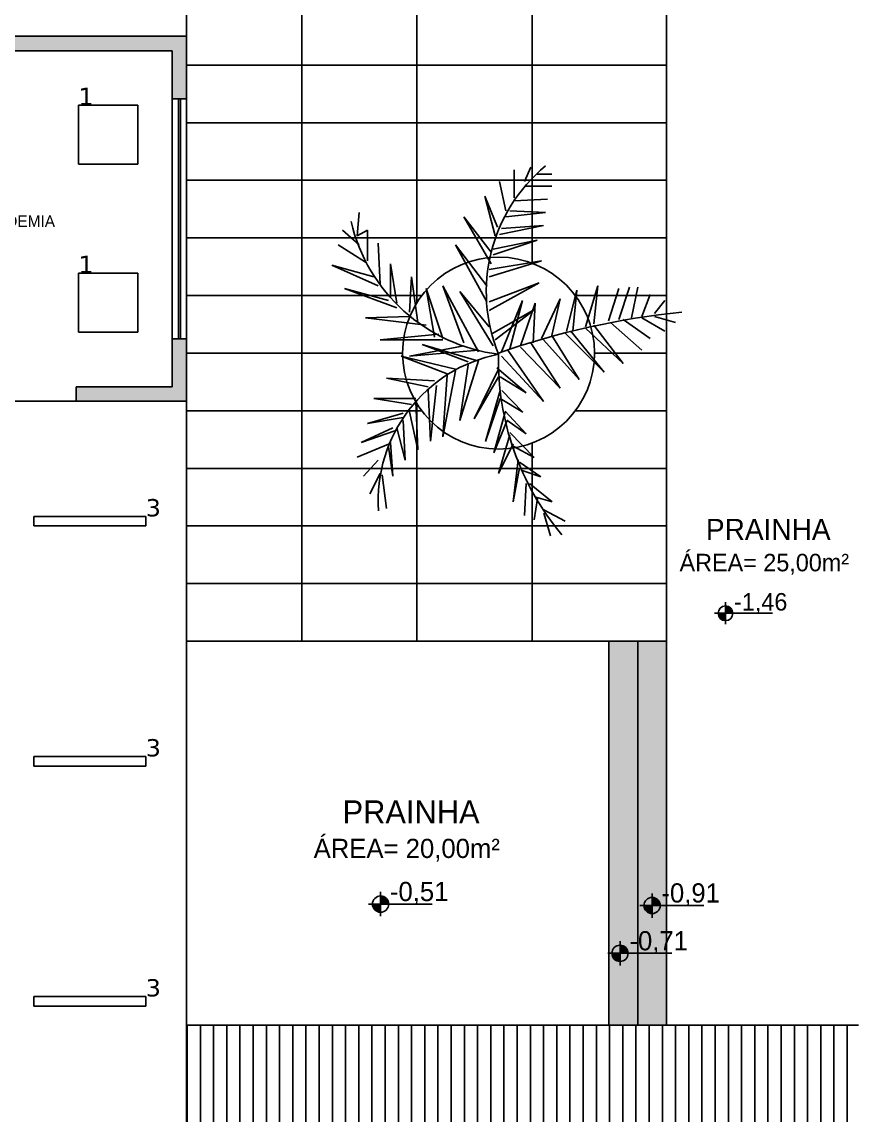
# Model space of a CAD drawing. Header units: metres. Extents: x 3021.9 to 3079.2, y 2067.5 to 2122.4.
# Drawn here: x 3032.3 to 3040.99, y 2102.7 to 2114.08 of the extents above; entities that cross this region are included whole.
import ezdxf

# ---------------------------------------------------------------- set-up
doc = ezdxf.new("R2010")
doc.units = ezdxf.units.M
for name, color, linetype in [('1', 1, 'Continuous'), ('5', 5, 'Continuous'), ('Texto', 44, 'Continuous')]:
    doc.layers.add(name, color=color, linetype=linetype)
doc.layers.add('DLX_LUM', color=7, linetype='Continuous', true_color=0x7f7f7f)
doc.layers.add('DLX_LUMKEY_IDX', color=7, linetype='Continuous', true_color=0x969696)
doc.styles.add('ROMANS', font='romans')
doc.styles.add('style1', font='GOTHIC.TTF')
doc.styles.add('TableTextStyle', font='')
doc.styles.get('TableTextStyle').set_extended_font_data('VERDANA.TTF')

# ---------------------------------------------------------------- blocks, each defined once
blk = doc.blocks.new('planta 7')
at = {"color": 0}
for p, q in [((347.66, 294.69), (353.36, 307.49)), ((353.36, 307.49), (350.1, 295.85)), ((341.55, 289.45), (346.84, 304)), ((346.84, 304), (343.59, 291.78)), ((354.17, 298.18), (359.06, 305.74)), ((359.06, 299.92), (363.13, 304.58)), ((299.21, 294.69), (294.73, 298.76)), ((303.69, 291.78), (300.03, 300.5)), ((304.1, 299.34), (307.35, 290.03)), ((308.17, 290.61), (304.1, 299.34)), ((309.39, 297.6), (311.02, 287.71)), ((312.24, 287.71), (309.39, 297.6)), ((336.67, 281.31), (338.7, 298.18)), ((338.7, 298.18), (339.11, 285.96)), ((354.58, 297.6), (363.13, 297.6)), ((361.5, 300.5), (368.01, 299.92)), ((363.13, 297.6), (361.5, 300.5)), ((295.55, 294.11), (289.85, 297.01)), ((316.31, 295.85), (314.68, 285.38)), ((316.31, 284.22), (316.31, 295.85)), ((348.06, 294.11), (359.46, 294.69)), ((295.14, 293.52), (285.78, 292.36)), ((294.73, 290.61), (302.88, 291.78)), ((322.01, 292.36), (319.57, 280.72)), ((321.2, 278.98), (322.01, 292.36)), ((332.59, 294.11), (334.22, 277.82)), ((332.59, 276.65), (332.59, 294.11)), ((304.1, 291.2), (294.73, 290.61)), ((299.21, 287.12), (308.17, 289.45)), ((342.77, 289.45), (353.76, 291.2)), ((353.76, 291.2), (344.4, 291.2)), ((310.2, 287.71), (299.21, 287.12)), ((302.06, 283.63), (312.65, 285.96)), ((328.12, 288.29), (323.23, 275.49)), ((324.45, 273.16), (328.12, 288.29)), ((328.12, 285.96), (330.97, 270.84)), ((329.74, 266.76), (328.12, 285.96)), ((350.1, 285.38), (340.33, 285.96)), ((315.5, 284.22), (302.06, 283.63)), ((331.37, 282.47), (326.49, 269.67)), ((326.89, 267.34), (331.37, 282.47)), ((337.48, 283.63), (350.1, 285.38)), ((304.5, 280.14), (318.75, 280.72)), ((319.97, 278.4), (304.5, 280.14)), ((333, 276.65), (346.84, 281.31)), ((346.84, 281.31), (333.41, 278.98)), ((305.73, 276.65), (322.82, 275.49)), ((324.04, 273.16), (305.73, 276.65)), ((347.66, 276.65), (329.34, 266.76)), ((331.78, 270.84), (347.66, 276.65)), ((310.2, 272), (325.67, 269.67)), ((326.89, 266.76), (310.2, 272)), ((330.97, 262.69), (346.03, 272)), ((346.03, 272), (336.26, 263.85)), ((343.18, 264.44), (359.06, 273.16)), ((359.06, 273.16), (347.66, 264.44)), ((353.76, 263.27), (366.79, 270.84)), ((366.79, 270.84), (357.02, 263.27)), ((310.66, 267.96), (322.32, 261.21)), ((324.52, 261.21), (310.66, 267.96)), ((304.35, 264.81), (316.33, 260.75)), ((318.54, 260.75), (304.35, 264.81)), ((361.5, 262.11), (372.49, 265.02)), ((372.49, 265.02), (363.94, 261.53)), ((295.53, 261.21), (303.72, 257.15)), ((306.24, 258.05), (295.53, 261.21)), ((301.2, 262.56), (310.03, 258.95)), ((312.55, 259.4), (301.2, 262.56)), ((324.84, 261.66), (317.91, 253.55)), ((332.59, 262.11), (341.14, 251.06)), ((341.14, 251.06), (334.22, 263.27)), ((340.74, 263.85), (348.47, 249.89)), ((348.47, 249.89), (343.18, 263.85)), ((350.1, 263.85), (354.58, 249.31)), ((354.58, 249.31), (352.14, 263.85)), ((356.21, 262.69), (360.28, 250.47)), ((360.28, 250.47), (357.83, 262.69)), ((312.86, 259.4), (306.56, 253.55)), ((306.56, 253.55), (310.34, 258.95)), ((312.55, 254.45), (316.33, 260.75)), ((318.54, 260.3), (312.55, 254.45)), ((328.12, 260.36), (315.5, 248.73)), ((315.5, 248.73), (329.74, 258.62)), ((317.91, 253.55), (322.32, 260.75)), ((329.34, 260.36), (343.59, 254.55)), ((361.91, 260.95), (364.35, 248.73)), ((364.35, 248.73), (363.53, 260.36)), ((366.79, 259.2), (368.01, 248.15)), ((368.42, 259.2), (376.56, 260.95)), ((287.65, 257.15), (297.1, 255.35)), ((299.31, 255.8), (287.65, 257.15)), ((298.68, 255.35), (294.58, 249.49)), ((306.87, 258.05), (299.94, 251.3)), ((299.94, 251.3), (303.09, 257.15)), ((330.56, 255.13), (319.16, 244.07)), ((343.59, 254.55), (330.15, 258.04)), ((330.97, 255.13), (342.77, 251.06)), ((368.01, 248.15), (368.42, 258.04)), ((371.27, 256.87), (371.68, 247.57)), ((372.08, 256.87), (379.82, 256.87)), ((292.69, 253.55), (283.87, 254)), ((292.69, 252.65), (287.65, 246.34)), ((294.58, 249.49), (296.47, 254.9)), ((319.16, 244.07), (331.78, 252.22)), ((375.34, 253.96), (375.34, 246.4)), ((376.56, 253.96), (380.63, 252.22)), ((288.59, 250.4), (282.61, 251.3)), ((287.65, 246.34), (288.91, 250.85)), ((342.77, 251.06), (331.78, 251.64)), ((333, 249.31), (343.99, 244.07)), ((378.6, 250.47), (378.6, 246.4)), ((284.5, 248.59), (278.19, 246.79)), ((285.44, 248.59), (282.29, 242.74)), ((332.59, 248.73), (321.6, 238.84)), ((321.6, 238.84), (333.82, 246.4)), ((343.99, 244.07), (333.82, 246.4)), ((334.63, 242.91), (323.64, 231.86)), ((323.64, 231.86), (335.04, 241.17)), ((335.04, 242.33), (346.44, 239.42)), ((346.44, 239.42), (335.04, 240.58)), ((335.85, 237.09), (326.08, 226.62)), ((336.26, 237.09), (347.66, 233.6)), ((326.08, 226.62), (336.67, 234.77)), ((347.66, 233.6), (337.07, 234.77)), ((337.48, 230.11), (329.74, 221.39)), ((337.89, 230.69), (346.84, 227.79)), ((338.29, 227.79), (347.25, 224.88)), ((338.29, 226.62), (333, 219.06)), ((338.7, 224.3), (347.25, 222.55)), ((338.7, 221.39), (335.04, 214.99)), ((339.11, 221.39), (345.21, 219.06)), ((339.11, 217.9), (337.48, 212.08)), ((339.92, 217.9), (343.59, 214.99))]:
    blk.add_line(p, q, dxfattribs=at)
for centre, radius, start, end in [((376.48, 255.23), 48.23, 103.1598, 172.8828), ((288.02, 253.26), 41.37, 11.0675, 94.0085), ((345.92, 219.16), 45.46, 39.604, 112.3619), ((326.94, 185.75), 75.48, 88.7203, 129.9117), ((124.92, 189.01), 216.42, 5.649, 19.4873)]:
    blk.add_arc(centre, radius, start, end, dxfattribs=at)
blk = doc.blocks.new('NIV_PL')
for p, q in [((0, 0.15), (0, -0.15)), ((-0.15, 0), (0.638, 0))]:
    blk.add_line(p, q)
at = {"const_width": 0.1}
for points in [[(-0.05, 0, 0.414214), (0, -0.05, 1)], [(0.05, 0, 0.414214), (0, 0.05, 1)]]:
    blk.add_lwpolyline(points, format="xyb", dxfattribs=at)
blk.add_circle((0, 0), 0.1)
at = {"color": 2, "style": 'ROMANS'}
blk.add_attdef('NIVEL', (0.116, 0.037), '', height=0.1, dxfattribs=at)

msp = doc.modelspace()

# ---------------------------------------------------------------- hatches: boundary and pattern name
at = {"linetype": 'Continuous'}
h = msp.add_hatch(color=251, dxfattribs=at)
h.paths.add_polyline_path([(3026.112, 2104.032), (3026.112, 2101.632), (3027.162, 2101.632), (3027.162, 2101.832), (3026.262, 2101.832), (3026.262, 2104.032)])
h.paths.add_polyline_path([(3026.112, 2108.632), (3026.112, 2106.532), (3027.012, 2106.532), (3027.012, 2106.682), (3026.262, 2106.682), (3026.262, 2107.282), (3027.012, 2107.282), (3027.012, 2107.432), (3026.262, 2107.432), (3026.262, 2108.432), (3027.162, 2108.432), (3027.162, 2108.632)])
h.paths.add_polyline_path([(3027.012, 2110.782), (3027.012, 2110.132), (3028.812, 2110.132), (3028.812, 2110.282), (3027.162, 2110.282), (3027.162, 2110.782)], flags=17)
h.paths.add_polyline_path([(3027.012, 2113.932), (3027.012, 2113.282), (3027.162, 2113.282), (3027.162, 2113.782), (3029.712, 2113.782), (3029.712, 2110.282), (3029.612, 2110.282), (3029.612, 2110.132), (3029.862, 2110.132), (3029.862, 2113.782), (3033.862, 2113.782), (3033.862, 2113.282), (3034.012, 2113.282), (3034.012, 2113.932)])
h.paths.add_polyline_path([(3033.312, 2100.132), (3033.312, 2099.982), (3033.862, 2099.982), (3033.862, 2097.482), (3032.937, 2097.482), (3032.937, 2097.332), (3034.012, 2097.332), (3034.012, 2100.132)])
h.paths.add_polyline_path([(3031.262, 2099.432), (3031.262, 2100.132), (3031.012, 2100.132), (3031.012, 2099.982), (3031.112, 2099.982), (3031.112, 2099.282), (3031.787, 2099.282), (3031.787, 2097.482), (3031.787, 2097.332), (3031.937, 2097.332), (3031.937, 2097.482), (3031.937, 2099.282), (3032.612, 2099.282), (3032.612, 2099.982), (3032.712, 2099.982), (3032.712, 2100.132), (3032.462, 2100.132), (3032.462, 2099.432)])
h.paths.add_polyline_path([(3029.612, 2100.132), (3029.612, 2099.982), (3029.712, 2099.982), (3029.712, 2097.482), (3027.162, 2097.482), (3027.162, 2097.982), (3027.012, 2097.982), (3027.012, 2097.332), (3030.787, 2097.332), (3030.787, 2097.482), (3029.862, 2097.482), (3029.862, 2099.982), (3030.412, 2099.982), (3030.412, 2100.132)])
h.paths.add_polyline_path([(3027.012, 2100.132), (3027.012, 2099.482), (3027.162, 2099.482), (3027.162, 2099.982), (3028.812, 2099.982), (3028.812, 2100.132)], flags=17)
msp.add_hatch(color=251, dxfattribs=at).paths.add_polyline_path([(3032.862, 2110.282), (3032.862, 2110.132), (3034.012, 2110.132), (3034.012, 2110.782), (3033.862, 2110.782), (3033.862, 2110.282)])
at = {"true_color": 0x009e9e}
msp.add_hatch(color=134, dxfattribs=at).paths.add_polyline_path([(3038.412, 2107.632), (3038.412, 2103.632), (3038.712, 2103.632), (3038.712, 2107.632)])
at = {"true_color": 0x006161}
msp.add_hatch(color=138, dxfattribs=at).paths.add_polyline_path([(3038.712, 2107.632), (3038.712, 2103.632), (3039.012, 2103.632), (3039.012, 2107.632)])
at = {"layer": '1', "linetype": 'Continuous'}
h = msp.add_hatch(dxfattribs=at)
h.set_pattern_fill('ANSI31', color=8, scale=1.1, angle=225)
h.set_pattern_definition([(270, (3969.56791, 548.276), (0.1375, -4e-17), [])])
h.paths.add_polyline_path([(3034.012, 2103.632), (3034.012, 2101.132), (3041.012, 2101.132), (3041.012, 2103.632)])

# ---------------------------------------------------------------- linework, layer by layer
for p, q in [((3034.012, 2113.932), (3034.012, 2116.632)), ((3039.012, 2103.632), (3039.012, 2116.132)), ((3033.862, 2110.782), (3033.862, 2113.282)), ((3033.927, 2110.782), (3033.927, 2113.282)), ((3033.947, 2110.782), (3033.947, 2113.282)), ((3034.012, 2110.782), (3034.012, 2113.282)), ((3032.862, 2110.132), (3029.862, 2110.132)), ((3034.012, 2100.132), (3034.012, 2110.132)), ((3034.012, 2107.632), (3039.012, 2107.632)), ((3038.412, 2103.632), (3038.412, 2107.632)), ((3038.712, 2103.632), (3038.712, 2107.632)), ((3034.012, 2103.632), (3041.012, 2103.632))]:
    msp.add_line(p, q, dxfattribs=at)
at = {"layer": '1', "color": 8, "linetype": 'Continuous'}
for p, q in [((3035.212, 2107.632), (3035.212, 2116.632)), ((3036.412, 2111.159), (3036.412, 2116.632)), ((3037.612, 2111.569), (3037.612, 2116.632)), ((3034.012, 2113.632), (3039.012, 2113.632)), ((3034.012, 2113.032), (3039.012, 2113.032)), ((3034.012, 2112.432), (3039.012, 2112.432)), ((3034.012, 2111.832), (3039.012, 2111.832)), ((3034.012, 2111.232), (3036.462, 2111.232)), ((3038.062, 2111.232), (3039.012, 2111.232)), ((3034.012, 2110.632), (3036.262, 2110.632)), ((3038.262, 2110.632), (3039.012, 2110.632)), ((3034.012, 2110.032), (3036.462, 2110.032)), ((3036.412, 2107.632), (3036.412, 2110.105)), ((3038.062, 2110.032), (3039.012, 2110.032)), ((3037.612, 2107.632), (3037.612, 2109.695)), ((3034.012, 2109.432), (3039.012, 2109.432)), ((3034.012, 2108.832), (3039.012, 2108.832)), ((3034.012, 2108.232), (3039.012, 2108.232))]:
    msp.add_line(p, q, dxfattribs=at)
at = {"layer": '1', "linetype": 'Continuous'}
msp.add_circle((3037.262, 2110.632), 1, dxfattribs=at)
at = {"layer": '5', "linetype": 'Continuous'}
for p, q in [((3034.012, 2113.932), (3027.012, 2113.932)), ((3034.012, 2113.282), (3034.012, 2113.932)), ((3033.862, 2113.782), (3029.862, 2113.782)), ((3033.862, 2113.282), (3033.862, 2113.782)), ((3033.862, 2113.282), (3034.012, 2113.282)), ((3033.862, 2110.282), (3033.862, 2110.782)), ((3033.862, 2110.782), (3034.012, 2110.782)), ((3034.012, 2110.132), (3034.012, 2110.782)), ((3032.862, 2110.132), (3032.862, 2110.282)), ((3033.862, 2110.282), (3032.862, 2110.282)), ((3034.012, 2110.132), (3032.862, 2110.132))]:
    msp.add_line(p, q, dxfattribs=at)
at = {"layer": 'DLX_LUM'}
for points in [[(3032.886, 2112.599, 0), (3032.886, 2113.216, 0)], [(3032.886, 2113.216, 0), (3032.886, 2113.216, 0)], [(3032.886, 2113.216, 0), (3032.886, 2112.599, 0)], [(3032.886, 2113.216, 0), (3033.503, 2113.216, 0)], [(3033.503, 2113.216, 0), (3032.886, 2113.216, 0)], [(3032.886, 2113.216, 0), (3032.886, 2113.216, 0)], [(3033.503, 2113.216, 0), (3032.886, 2113.216, 0)], [(3032.886, 2113.216, 0), (3032.886, 2112.599, 0)], [(3032.886, 2112.599, 0), (3032.886, 2113.216, 0)], [(3032.886, 2113.216, 0), (3033.503, 2113.216, 0)], [(3033.503, 2113.216, 0), (3033.503, 2113.216, 0)], [(3033.503, 2113.216, 0), (3033.503, 2112.599, 0)], [(3033.503, 2112.599, 0), (3033.503, 2113.216, 0)], [(3033.503, 2113.216, 0), (3033.503, 2113.216, 0)], [(3033.503, 2112.599, 0), (3033.503, 2113.216, 0)], [(3033.503, 2113.216, 0), (3033.503, 2112.599, 0)], [(3033.503, 2112.599, 0), (3032.886, 2112.599, 0)], [(3032.886, 2112.599, 0), (3032.886, 2112.599, 0)], [(3032.886, 2112.599, 0), (3033.503, 2112.599, 0)], [(3032.886, 2112.599, 0), (3032.886, 2112.599, 0)], [(3032.886, 2112.599, 0), (3033.503, 2112.599, 0)], [(3033.503, 2112.599, 0), (3032.886, 2112.599, 0)], [(3033.503, 2112.599, 0), (3033.503, 2112.599, 0)], [(3033.503, 2112.599, 0), (3033.503, 2112.599, 0)], [(3032.886, 2110.849, 0), (3032.886, 2111.466, 0)], [(3032.886, 2111.466, 0), (3032.886, 2111.466, 0)], [(3032.886, 2111.466, 0), (3032.886, 2110.849, 0)], [(3032.886, 2111.466, 0), (3033.503, 2111.466, 0)], [(3033.503, 2111.466, 0), (3032.886, 2111.466, 0)], [(3032.886, 2111.466, 0), (3032.886, 2111.466, 0)], [(3033.503, 2111.466, 0), (3032.886, 2111.466, 0)], [(3032.886, 2111.466, 0), (3032.886, 2110.849, 0)], [(3032.886, 2110.849, 0), (3032.886, 2111.466, 0)], [(3032.886, 2111.466, 0), (3033.503, 2111.466, 0)], [(3033.503, 2111.466, 0), (3033.503, 2111.466, 0)], [(3033.503, 2111.466, 0), (3033.503, 2110.849, 0)], [(3033.503, 2110.849, 0), (3033.503, 2111.466, 0)], [(3033.503, 2111.466, 0), (3033.503, 2111.466, 0)], [(3033.503, 2110.849, 0), (3033.503, 2111.466, 0)], [(3033.503, 2111.466, 0), (3033.503, 2110.849, 0)], [(3033.503, 2110.849, 0), (3032.886, 2110.849, 0)], [(3032.886, 2110.849, 0), (3032.886, 2110.849, 0)], [(3032.886, 2110.849, 0), (3033.503, 2110.849, 0)], [(3032.886, 2110.849, 0), (3032.886, 2110.849, 0)], [(3032.886, 2110.849, 0), (3033.503, 2110.849, 0)], [(3033.503, 2110.849, 0), (3032.886, 2110.849, 0)], [(3033.503, 2110.849, 0), (3033.503, 2110.849, 0)], [(3033.503, 2110.849, 0), (3033.503, 2110.849, 0)], [(3032.422, 2108.832, 0), (3032.422, 2108.932, 0)], [(3032.422, 2108.932, 0), (3032.422, 2108.932, 0)], [(3032.422, 2108.932, 0), (3032.422, 2108.832, 0)], [(3032.422, 2108.932, 0), (3033.587, 2108.932, 0)], [(3033.587, 2108.932, 0), (3032.422, 2108.932, 0)], [(3032.422, 2108.932, 0), (3032.422, 2108.932, 0)], [(3032.422, 2108.932, 0), (3032.422, 2108.832, 0)], [(3033.587, 2108.932, 0), (3032.422, 2108.932, 0)], [(3032.422, 2108.832, 0), (3032.422, 2108.932, 0)], [(3032.422, 2108.932, 0), (3033.587, 2108.932, 0)], [(3033.587, 2108.932, 0), (3033.587, 2108.832, 0)], [(3033.587, 2108.832, 0), (3033.587, 2108.932, 0)], [(3033.587, 2108.932, 0), (3033.587, 2108.932, 0)], [(3033.587, 2108.932, 0), (3033.587, 2108.932, 0)], [(3033.587, 2108.832, 0), (3033.587, 2108.932, 0)], [(3033.587, 2108.932, 0), (3033.587, 2108.832, 0)], [(3033.587, 2108.832, 0), (3032.422, 2108.832, 0)], [(3032.422, 2108.832, 0), (3032.422, 2108.832, 0)], [(3032.422, 2108.832, 0), (3033.587, 2108.832, 0)], [(3032.422, 2108.832, 0), (3032.422, 2108.832, 0)], [(3032.422, 2108.832, 0), (3033.587, 2108.832, 0)], [(3033.587, 2108.832, 0), (3032.422, 2108.832, 0)], [(3033.587, 2108.832, 0), (3033.587, 2108.832, 0)], [(3033.587, 2108.832, 0), (3033.587, 2108.832, 0)], [(3032.422, 2106.332, 0), (3032.422, 2106.432, 0)], [(3032.422, 2106.432, 0), (3032.422, 2106.432, 0)], [(3032.422, 2106.432, 0), (3032.422, 2106.332, 0)], [(3032.422, 2106.432, 0), (3033.587, 2106.432, 0)], [(3033.587, 2106.432, 0), (3032.422, 2106.432, 0)], [(3032.422, 2106.432, 0), (3032.422, 2106.432, 0)], [(3032.422, 2106.432, 0), (3032.422, 2106.332, 0)], [(3033.587, 2106.432, 0), (3032.422, 2106.432, 0)], [(3032.422, 2106.332, 0), (3032.422, 2106.432, 0)], [(3032.422, 2106.432, 0), (3033.587, 2106.432, 0)], [(3033.587, 2106.432, 0), (3033.587, 2106.332, 0)], [(3033.587, 2106.332, 0), (3033.587, 2106.432, 0)], [(3033.587, 2106.432, 0), (3033.587, 2106.432, 0)], [(3033.587, 2106.432, 0), (3033.587, 2106.432, 0)], [(3033.587, 2106.332, 0), (3033.587, 2106.432, 0)], [(3033.587, 2106.432, 0), (3033.587, 2106.332, 0)], [(3033.587, 2106.332, 0), (3032.422, 2106.332, 0)], [(3032.422, 2106.332, 0), (3032.422, 2106.332, 0)], [(3032.422, 2106.332, 0), (3033.587, 2106.332, 0)], [(3032.422, 2106.332, 0), (3032.422, 2106.332, 0)], [(3032.422, 2106.332, 0), (3033.587, 2106.332, 0)], [(3033.587, 2106.332, 0), (3032.422, 2106.332, 0)], [(3033.587, 2106.332, 0), (3033.587, 2106.332, 0)], [(3033.587, 2106.332, 0), (3033.587, 2106.332, 0)], [(3032.422, 2103.832, 0), (3032.422, 2103.932, 0)], [(3032.422, 2103.932, 0), (3032.422, 2103.932, 0)], [(3032.422, 2103.932, 0), (3032.422, 2103.832, 0)], [(3032.422, 2103.932, 0), (3033.587, 2103.932, 0)], [(3033.587, 2103.932, 0), (3032.422, 2103.932, 0)], [(3032.422, 2103.932, 0), (3032.422, 2103.932, 0)], [(3032.422, 2103.932, 0), (3032.422, 2103.832, 0)], [(3033.587, 2103.932, 0), (3032.422, 2103.932, 0)], [(3032.422, 2103.832, 0), (3032.422, 2103.932, 0)], [(3032.422, 2103.932, 0), (3033.587, 2103.932, 0)], [(3033.587, 2103.932, 0), (3033.587, 2103.832, 0)], [(3033.587, 2103.832, 0), (3033.587, 2103.932, 0)], [(3033.587, 2103.932, 0), (3033.587, 2103.932, 0)], [(3033.587, 2103.932, 0), (3033.587, 2103.932, 0)], [(3033.587, 2103.832, 0), (3033.587, 2103.932, 0)], [(3033.587, 2103.932, 0), (3033.587, 2103.832, 0)], [(3033.587, 2103.832, 0), (3032.422, 2103.832, 0)], [(3032.422, 2103.832, 0), (3032.422, 2103.832, 0)], [(3032.422, 2103.832, 0), (3033.587, 2103.832, 0)], [(3032.422, 2103.832, 0), (3032.422, 2103.832, 0)], [(3032.422, 2103.832, 0), (3033.587, 2103.832, 0)], [(3033.587, 2103.832, 0), (3032.422, 2103.832, 0)], [(3033.587, 2103.832, 0), (3033.587, 2103.832, 0)], [(3033.587, 2103.832, 0), (3033.587, 2103.832, 0)]]:
    msp.add_polyline3d(points, dxfattribs=at)

# ---------------------------------------------------------------- block references
at = {"xscale": 0.03750000000000001, "yscale": 0.03750000000000001, "zscale": 0.03750000000000001, "rotation": 90}
msp.add_blockref('planta 7', (3047.057, 2098.297), dxfattribs=at)
at = {"layer": 'Texto', "linetype": 'Continuous', "ltscale": 0.4}
ref = msp.add_blockref('NIV_PL', (3039.626, 2107.923), dxfattribs=dict(at, xscale=0.7688253418810491, yscale=0.7688253418810491, zscale=0.7688253418810491))
ref.add_attrib('NIVEL', '-1,46', (3039.715, 2107.951), dxfattribs={"layer": '0', "height": 0.1821, "style": 'style1'})
ref = msp.add_blockref('NIV_PL', (3036.033, 2104.894), dxfattribs=dict(at, xscale=0.8446215679939147, yscale=0.8446215679939147, zscale=0.8446215679939147))
ref.add_attrib('NIVEL', '-0,51', (3036.13, 2104.925), dxfattribs={"layer": '0', "height": 0.2, "style": 'style1'})
ref = msp.add_blockref('NIV_PL', (3038.861, 2104.879), dxfattribs=dict(at, xscale=0.8446215679939147, yscale=0.8446215679939147, zscale=0.8446215679939147))
ref.add_attrib('NIVEL', '-0,91', (3038.958, 2104.91), dxfattribs={"layer": '0', "height": 0.2, "style": 'style1'})
ref = msp.add_blockref('NIV_PL', (3038.527, 2104.381), dxfattribs=dict(at, xscale=0.8446215679939147, yscale=0.8446215679939147, zscale=0.8446215679939147))
ref.add_attrib('NIVEL', '-0,71', (3038.625, 2104.412), dxfattribs={"layer": '0', "height": 0.2, "style": 'style1'})

# ---------------------------------------------------------------- texts
at = {"layer": 'DLX_LUMKEY_IDX', "style": 'TableTextStyle'}
for s, p in [('1', (3032.886, 2113.216)), ('1', (3032.886, 2111.466)), ('3', (3033.587, 2108.932)), ('3', (3033.587, 2106.432)), ('3', (3033.587, 2103.932))]:
    msp.add_text(s, height=0.18, dxfattribs=at).set_placement(p)
at = {"layer": 'Texto', "attachment_point": 1, "style": 'style1'}
for s, insert, char_height, width in [('\\pxi8.1894;{\\H2.4x;ACADEMIA}', (3031.394, 2112.066), 0.05, 1.72273), ('\\pi1.08153;{\\H2.4x;PRAINHA \\P\\pi0.8069;\\H0.83333x;ÁREA= 25,00m²}', (3038.34, 2108.906), 0.09103, 3.44546), ('\\pi1.01831;{\\H2.4x;PRAINHA \\P\\pi0.71662;\\H0.83333x;ÁREA= 20,00m²}', (3034.619, 2105.974), 0.1, 3.44546)]:
    msp.add_mtext(s, dxfattribs=dict(at, insert=insert, char_height=char_height, width=width))

doc.saveas('drawing.dxf')
